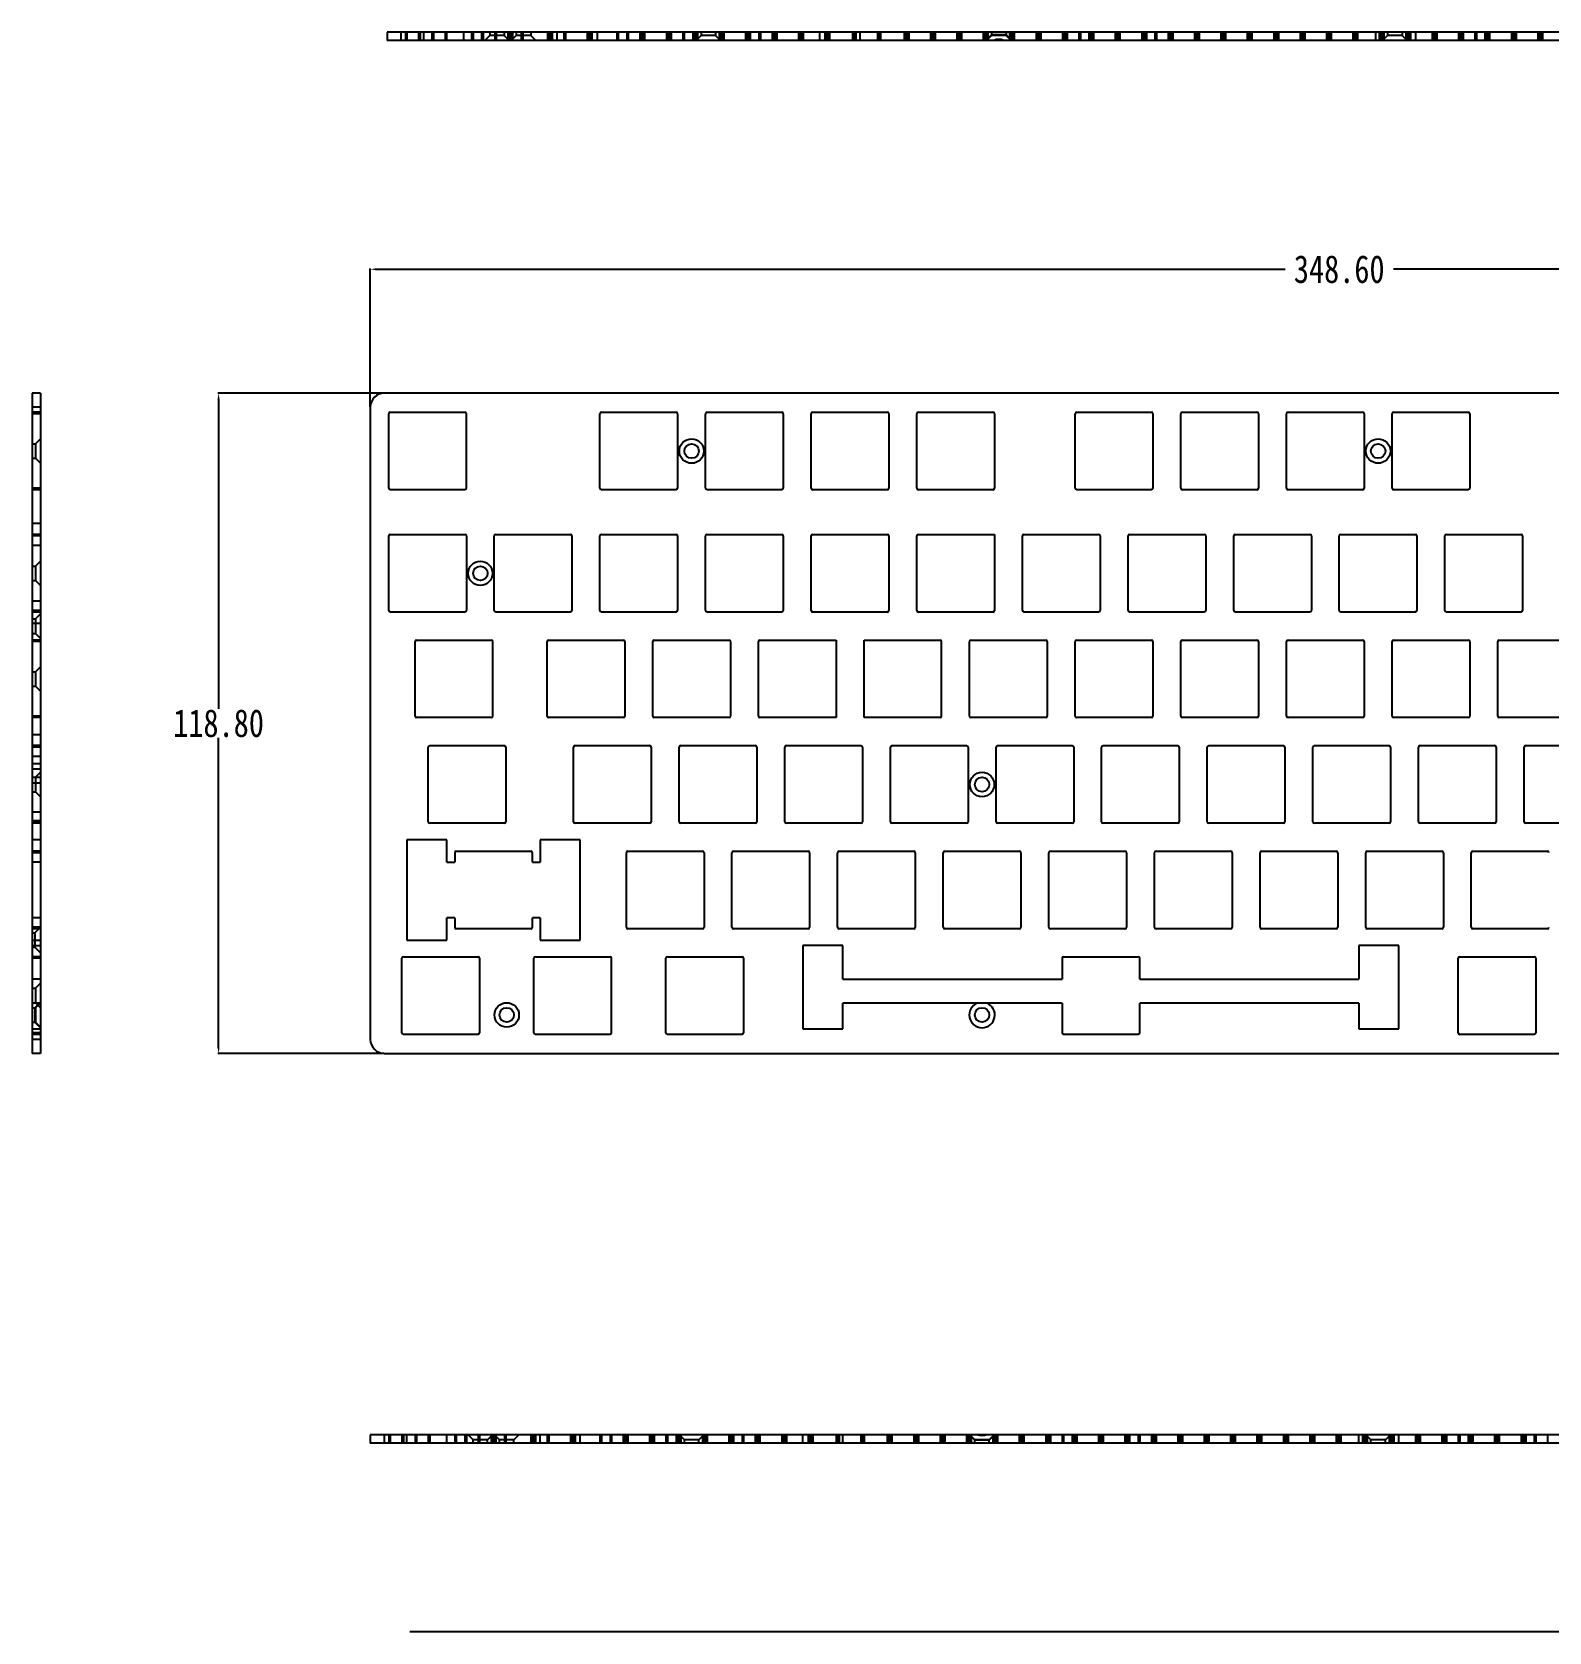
# Model space of a CAD drawing. Header units: inches. Extents: x -431 to 69, y 16 to 674.
# Drawn here: x -430.7 to -157.8, y 386.5 to 674.4 of the extents above; entities that cross this region are included whole.
import ezdxf

# ---------------------------------------------------------------- set-up
doc = ezdxf.new("R2010")
doc.units = ezdxf.units.IN
doc.header["$LTSCALE"] = 2.568399
doc.header["$MEASUREMENT"] = 0
doc.header["$PDMODE"] = 3
doc.header["$PDSIZE"] = 0.3125
doc.layers.get('0').update_dxf_attribs({"linetype": 'CONTINUOUS'})
doc.layers.get('Defpoints').update_dxf_attribs({"linetype": 'CONTINUOUS'})
doc.styles.get("Standard").update_dxf_attribs({"font": 'txt', "width": 0.8})
doc.dimstyles.get("Standard").update_dxf_attribs({"dimtxt": 5, "dimasz": 1, "dimexe": 0.125, "dimexo": 0.0625, "dimgap": 0.09, "dimtad": 0, "dimtih": 1, "dimtoh": 1, "dimzin": 4, "dimdsep": 46, "dimtxsty": 'Standard', "dimblk": '_FILLED', "dimcen": 0.09, "dimazin": 1, "dimtp": 0.01, "dimtm": 0.01, "dimtfac": 1, "dimtofl": 0, "dimtmove": 0, "dimatfit": 3, "dimldrblk": '_FILLED', "dimfxl": 1, "dimtolj": 1, "dimtzin": 4, "dimarcsym": 0})

# ---------------------------------------------------------------- blocks, each defined once
blk = doc.blocks.new('_FILLED')
at = {"color": 0, "linetype": 'ByBlock'}
blk.add_solid([(0, 0), (-1, 0.17), (-1, -0.17)], dxfattribs=at)
blk = doc.blocks.new('*D2')
at = {"color": 0, "lineweight": -2, "transparency": 16777216}
for p, q in [((-369.81, 606.94), (-369.81, 631.8)), ((-368.81, 631.68), (-205.26, 631.68)), ((-22.21, 631.68), (-185.75, 631.68)), ((-21.21, 606.94), (-21.21, 631.8))]:
    blk.add_line(p, q, dxfattribs=at)
at = {"layer": 'Defpoints', "color": 0, "transparency": 16777216}
for p in [(-21.21, 631.68), (-369.81, 606.88), (-21.21, 606.88)]:
    blk.add_point(p, dxfattribs=at)
at = {"color": 0, "lineweight": -2, "transparency": 16777216, "rotation": 180}
blk.add_blockref('_FILLED', (-369.81, 631.68), dxfattribs=at)
at = {"color": 0, "lineweight": -2, "transparency": 16777216}
blk.add_blockref('_FILLED', (-21.21, 631.68), dxfattribs=at)
at = {"color": 0, "transparency": 16777216, "insert": (-195.51, 631.68), "char_height": 5, "attachment_point": 5}
blk.add_mtext('\\A1;348.60', dxfattribs=at)
blk = doc.blocks.new('*D3')
at = {"color": 0, "lineweight": -2, "transparency": 16777216}
for p, q in [((-367.37, 609.38), (-397.23, 609.38)), ((-397.1, 608.38), (-397.1, 552.57)), ((-397.1, 491.58), (-397.1, 547.39)), ((-367.37, 490.58), (-397.23, 490.58))]:
    blk.add_line(p, q, dxfattribs=at)
at = {"layer": 'Defpoints', "color": 0, "transparency": 16777216}
for p in [(-367.31, 609.38), (-397.1, 490.58), (-367.31, 490.58)]:
    blk.add_point(p, dxfattribs=at)
at = {"color": 0, "lineweight": -2, "transparency": 16777216}
for p, rotation in [((-397.1, 609.38), 90), ((-397.1, 490.58), 270)]:
    blk.add_blockref('_FILLED', p, dxfattribs=dict(at, rotation=rotation))
at = {"color": 0, "transparency": 16777216, "insert": (-397.1, 549.98), "char_height": 5, "attachment_point": 5}
blk.add_mtext('\\A1;118.80', dxfattribs=at)

msp = doc.modelspace()

# ---------------------------------------------------------------- linework, layer by layer
at = {"color": 7, "linetype": 'Continuous'}
for p, q in [((-366.797, 674.378), (-366.797, 672.878)), ((-18.196, 674.378), (-366.797, 674.378)), ((-364.297, 674.378), (-364.297, 672.878)), ((-363.486, 674.378), (-363.486, 672.878)), ((-363.206, 674.378), (-363.206, 672.878)), ((-361.111, 674.378), (-361.111, 672.878)), ((-360.831, 674.378), (-360.831, 672.878)), ((-360.226, 674.378), (-360.226, 672.878)), ((-358.736, 674.378), (-358.736, 672.878)), ((-358.456, 674.378), (-358.456, 672.878)), ((-356.361, 674.378), (-356.361, 672.878)), ((-356.081, 674.378), (-356.081, 672.878)), ((-353.026, 674.378), (-353.026, 672.878)), ((-351.611, 674.378), (-351.611, 672.878)), ((-351.331, 674.378), (-351.331, 672.878)), ((-349.796, 674.378), (-349.796, 672.878)), ((-349.516, 674.378), (-349.516, 672.878)), ((-348.301, 673.778), (-349.201, 672.878)), ((-348.301, 674.378), (-348.301, 673.778)), ((-345.701, 673.778), (-348.301, 673.778)), ((-347.421, 674.378), (-347.421, 672.878)), ((-347.141, 674.378), (-347.141, 672.878)), ((-345.701, 674.378), (-345.701, 673.778)), ((-345.701, 673.778), (-344.801, 672.878)), ((-345.046, 674.378), (-345.046, 672.878)), ((-344.766, 674.378), (-344.766, 672.878)), ((-344.486, 674.378), (-344.486, 672.878)), ((-343.551, 673.778), (-344.451, 672.878)), ((-344.206, 674.378), (-344.206, 672.878)), ((-343.551, 674.378), (-343.551, 673.778)), ((-340.951, 673.778), (-343.551, 673.778)), ((-342.671, 674.378), (-342.671, 672.878)), ((-342.391, 674.378), (-342.391, 672.878)), ((-340.951, 674.378), (-340.951, 673.778)), ((-340.951, 673.778), (-340.051, 672.878)), ((-337.921, 674.378), (-337.921, 672.878)), ((-337.641, 674.378), (-337.641, 672.878)), ((-337.361, 674.378), (-337.361, 672.878)), ((-337.081, 674.378), (-337.081, 672.878)), ((-336.226, 674.378), (-336.226, 672.878)), ((-334.986, 674.378), (-334.986, 672.878)), ((-334.706, 674.378), (-334.706, 672.878)), ((-330.796, 674.378), (-330.796, 672.878)), ((-330.516, 674.378), (-330.516, 672.878)), ((-330.236, 674.378), (-330.236, 672.878)), ((-329.956, 674.378), (-329.956, 672.878)), ((-329.026, 674.378), (-329.026, 672.878)), ((-325.486, 674.378), (-325.486, 672.878)), ((-325.206, 674.378), (-325.206, 672.878)), ((-323.671, 674.378), (-323.671, 672.878)), ((-323.391, 674.378), (-323.391, 672.878)), ((-321.296, 674.378), (-321.296, 672.878)), ((-321.016, 674.378), (-321.016, 672.878)), ((-320.736, 674.378), (-320.736, 672.878)), ((-320.456, 674.378), (-320.456, 672.878)), ((-316.546, 674.378), (-316.546, 672.878)), ((-316.266, 674.378), (-316.266, 672.878)), ((-315.986, 674.378), (-315.986, 672.878)), ((-315.706, 674.378), (-315.706, 672.878)), ((-313.611, 674.378), (-313.611, 672.878)), ((-313.331, 674.378), (-313.331, 672.878)), ((-311.796, 674.378), (-311.796, 672.878)), ((-311.516, 674.378), (-311.516, 672.878)), ((-311.236, 674.378), (-311.236, 672.878)), ((-310.301, 673.778), (-311.201, 672.878)), ((-310.956, 674.378), (-310.956, 672.878)), ((-310.301, 674.378), (-310.301, 673.778)), ((-307.701, 673.778), (-310.301, 673.778)), ((-307.701, 674.378), (-307.701, 673.778)), ((-307.701, 673.778), (-306.801, 672.878)), ((-307.046, 674.378), (-307.046, 672.878)), ((-306.766, 674.378), (-306.766, 672.878)), ((-306.486, 674.378), (-306.486, 672.878)), ((-306.206, 674.378), (-306.206, 672.878)), ((-302.296, 674.378), (-302.296, 672.878)), ((-302.016, 674.378), (-302.016, 672.878)), ((-301.736, 674.378), (-301.736, 672.878)), ((-301.456, 674.378), (-301.456, 672.878)), ((-299.921, 674.378), (-299.921, 672.878)), ((-299.641, 674.378), (-299.641, 672.878)), ((-297.546, 674.378), (-297.546, 672.878)), ((-297.266, 674.378), (-297.266, 672.878)), ((-296.986, 674.378), (-296.986, 672.878)), ((-296.706, 674.378), (-296.706, 672.878)), ((-292.796, 674.378), (-292.796, 672.878)), ((-292.516, 674.378), (-292.516, 672.878)), ((-292.236, 674.378), (-292.236, 672.878)), ((-291.956, 674.378), (-291.956, 672.878)), ((-288.976, 674.378), (-288.976, 672.878)), ((-288.046, 674.378), (-288.046, 672.878)), ((-287.766, 674.378), (-287.766, 672.878)), ((-287.486, 674.378), (-287.486, 672.878)), ((-287.206, 674.378), (-287.206, 672.878)), ((-283.016, 672.878), (-283.016, 674.378)), ((-282.736, 674.378), (-282.736, 672.878)), ((-282.456, 674.378), (-282.456, 672.878)), ((-281.776, 674.378), (-281.776, 672.878)), ((-278.546, 674.378), (-278.546, 672.878)), ((-278.266, 674.378), (-278.266, 672.878)), ((-277.986, 672.878), (-277.986, 674.378)), ((-273.796, 674.378), (-273.796, 672.878)), ((-273.516, 674.378), (-273.516, 672.878)), ((-273.236, 674.378), (-273.236, 672.878)), ((-272.956, 674.378), (-272.956, 672.878)), ((-269.046, 674.378), (-269.046, 672.878)), ((-268.766, 674.378), (-268.766, 672.878)), ((-268.486, 674.378), (-268.486, 672.878)), ((-268.206, 674.378), (-268.206, 672.878)), ((-264.296, 674.378), (-264.296, 672.878)), ((-264.016, 674.378), (-264.016, 672.878)), ((-263.736, 674.378), (-263.736, 672.878)), ((-263.456, 674.378), (-263.456, 672.878)), ((-259.546, 674.378), (-259.546, 672.878)), ((-259.266, 674.378), (-259.266, 672.878)), ((-258.051, 673.878), (-259.051, 672.878)), ((-258.986, 674.378), (-258.986, 672.878)), ((-258.051, 673.778), (-258.951, 672.878)), ((-258.706, 674.378), (-258.706, 672.878)), ((-258.051, 674.378), (-258.051, 673.778)), ((-255.451, 673.878), (-258.051, 673.878)), ((-255.451, 673.778), (-258.051, 673.778)), ((-255.451, 674.378), (-255.451, 673.778)), ((-255.451, 673.878), (-254.451, 672.878)), ((-255.451, 673.778), (-254.551, 672.878)), ((-254.796, 674.378), (-254.796, 672.878)), ((-254.516, 674.378), (-254.516, 672.878)), ((-254.236, 674.378), (-254.236, 672.878)), ((-253.956, 674.378), (-253.956, 672.878)), ((-250.046, 674.378), (-250.046, 672.878)), ((-249.766, 674.378), (-249.766, 672.878)), ((-249.486, 674.378), (-249.486, 672.878)), ((-249.206, 674.378), (-249.206, 672.878)), ((-245.296, 674.378), (-245.296, 672.878)), ((-245.016, 674.378), (-245.016, 672.878)), ((-244.736, 674.378), (-244.736, 672.878)), ((-244.456, 674.378), (-244.456, 672.878)), ((-242.361, 674.378), (-242.361, 672.878)), ((-242.081, 674.378), (-242.081, 672.878)), ((-240.546, 674.378), (-240.546, 672.878)), ((-240.266, 674.378), (-240.266, 672.878)), ((-239.986, 674.378), (-239.986, 672.878)), ((-239.706, 674.378), (-239.706, 672.878)), ((-235.796, 674.378), (-235.796, 672.878)), ((-235.516, 674.378), (-235.516, 672.878)), ((-235.236, 674.378), (-235.236, 672.878)), ((-234.956, 674.378), (-234.956, 672.878)), ((-231.046, 674.378), (-231.046, 672.878)), ((-230.766, 674.378), (-230.766, 672.878)), ((-230.486, 674.378), (-230.486, 672.878)), ((-230.206, 674.378), (-230.206, 672.878)), ((-228.671, 674.378), (-228.671, 672.878)), ((-228.391, 674.378), (-228.391, 672.878)), ((-226.296, 674.378), (-226.296, 672.878)), ((-226.016, 674.378), (-226.016, 672.878)), ((-225.736, 674.378), (-225.736, 672.878)), ((-225.456, 674.378), (-225.456, 672.878)), ((-221.546, 674.378), (-221.546, 672.878)), ((-221.266, 674.378), (-221.266, 672.878)), ((-220.986, 674.378), (-220.986, 672.878)), ((-220.706, 674.378), (-220.706, 672.878)), ((-216.796, 674.378), (-216.796, 672.878)), ((-216.516, 674.378), (-216.516, 672.878)), ((-216.236, 674.378), (-216.236, 672.878)), ((-215.956, 674.378), (-215.956, 672.878)), ((-212.046, 674.378), (-212.046, 672.878)), ((-211.766, 674.378), (-211.766, 672.878)), ((-211.486, 674.378), (-211.486, 672.878)), ((-211.206, 674.378), (-211.206, 672.878)), ((-207.296, 674.378), (-207.296, 672.878)), ((-207.016, 674.378), (-207.016, 672.878)), ((-206.736, 674.378), (-206.736, 672.878)), ((-206.456, 674.378), (-206.456, 672.878)), ((-202.546, 674.378), (-202.546, 672.878)), ((-202.266, 674.378), (-202.266, 672.878)), ((-201.986, 674.378), (-201.986, 672.878)), ((-201.706, 674.378), (-201.706, 672.878)), ((-197.796, 674.378), (-197.796, 672.878)), ((-197.516, 674.378), (-197.516, 672.878)), ((-197.236, 674.378), (-197.236, 672.878)), ((-196.956, 674.378), (-196.956, 672.878)), ((-193.046, 674.378), (-193.046, 672.878)), ((-192.766, 674.378), (-192.766, 672.878)), ((-192.486, 674.378), (-192.486, 672.878)), ((-192.206, 674.378), (-192.206, 672.878)), ((-188.976, 674.378), (-188.976, 672.878)), ((-188.296, 674.378), (-188.296, 672.878)), ((-188.016, 674.378), (-188.016, 672.878)), ((-187.736, 674.378), (-187.736, 672.878)), ((-186.801, 673.778), (-187.701, 672.878)), ((-187.456, 674.378), (-187.456, 672.878)), ((-186.801, 674.378), (-186.801, 673.778)), ((-184.201, 673.778), (-186.801, 673.778)), ((-184.201, 674.378), (-184.201, 673.778)), ((-184.201, 673.778), (-183.301, 672.878)), ((-183.546, 674.378), (-183.546, 672.878)), ((-183.266, 674.378), (-183.266, 672.878)), ((-182.986, 674.378), (-182.986, 672.878)), ((-182.706, 674.378), (-182.706, 672.878)), ((-181.776, 674.378), (-181.776, 672.878)), ((-178.796, 674.378), (-178.796, 672.878)), ((-178.516, 674.378), (-178.516, 672.878)), ((-178.236, 674.378), (-178.236, 672.878)), ((-177.956, 674.378), (-177.956, 672.878)), ((-174.046, 674.378), (-174.046, 672.878)), ((-173.766, 674.378), (-173.766, 672.878)), ((-173.486, 674.378), (-173.486, 672.878)), ((-173.206, 674.378), (-173.206, 672.878)), ((-171.111, 674.378), (-171.111, 672.878)), ((-170.831, 674.378), (-170.831, 672.878)), ((-169.296, 674.378), (-169.296, 672.878)), ((-169.016, 674.378), (-169.016, 672.878)), ((-168.736, 674.378), (-168.736, 672.878)), ((-168.456, 674.378), (-168.456, 672.878)), ((-164.546, 674.378), (-164.546, 672.878)), ((-164.266, 674.378), (-164.266, 672.878)), ((-163.986, 674.378), (-163.986, 672.878)), ((-163.706, 674.378), (-163.706, 672.878)), ((-159.796, 674.378), (-159.796, 672.878)), ((-159.516, 674.378), (-159.516, 672.878)), ((-159.236, 674.378), (-159.236, 672.878)), ((-158.956, 674.378), (-158.956, 672.878)), ((-18.196, 672.878), (-366.797, 672.878)), ((-430.66, 609.382), (-430.66, 490.582)), ((-429.16, 609.382), (-430.66, 609.382)), ((-429.16, 609.382), (-429.16, 490.582)), ((-23.706, 609.382), (-367.307, 609.382)), ((-429.16, 606.882), (-430.66, 606.882)), ((-429.16, 605.972), (-430.66, 605.972)), ((-429.16, 605.692), (-430.66, 605.692)), ((-369.807, 606.882), (-369.807, 493.082)), ((-366.496, 592.282), (-366.496, 605.692)), ((-366.216, 605.972), (-352.806, 605.972)), ((-352.526, 592.282), (-352.526, 605.692)), ((-328.496, 592.282), (-328.496, 605.692)), ((-328.216, 605.972), (-314.806, 605.972)), ((-314.526, 605.692), (-314.526, 592.282)), ((-309.496, 592.282), (-309.496, 605.692)), ((-309.216, 605.972), (-295.806, 605.972)), ((-295.526, 605.692), (-295.526, 592.282)), ((-290.496, 592.282), (-290.496, 605.692)), ((-290.216, 605.972), (-276.806, 605.972)), ((-276.526, 605.692), (-276.526, 592.282)), ((-271.496, 592.282), (-271.496, 605.692)), ((-271.216, 605.972), (-257.806, 605.972)), ((-257.526, 605.692), (-257.526, 592.282)), ((-242.996, 592.282), (-242.996, 605.692)), ((-242.716, 605.972), (-229.306, 605.972)), ((-229.026, 605.692), (-229.026, 592.282)), ((-223.996, 592.282), (-223.996, 605.692)), ((-223.716, 605.972), (-210.306, 605.972)), ((-210.026, 605.692), (-210.026, 592.282)), ((-204.996, 592.282), (-204.996, 605.692)), ((-204.716, 605.972), (-191.306, 605.972)), ((-191.026, 605.692), (-191.026, 592.282)), ((-185.996, 592.282), (-185.996, 605.692)), ((-185.716, 605.972), (-172.306, 605.972)), ((-172.026, 605.692), (-172.026, 592.282)), ((-430.66, 600.272), (-430.06, 600.272)), ((-430.06, 600.272), (-429.16, 601.172)), ((-430.06, 600.272), (-430.06, 597.672)), ((-430.66, 597.672), (-430.06, 597.672)), ((-430.06, 597.672), (-429.16, 596.772)), ((-429.16, 592.282), (-430.66, 592.282)), ((-429.16, 592.002), (-430.66, 592.002)), ((-352.806, 592.002), (-366.216, 592.002)), ((-314.806, 592.002), (-328.216, 592.002)), ((-295.806, 592.002), (-309.216, 592.002)), ((-276.806, 592.002), (-290.216, 592.002)), ((-257.806, 592.002), (-271.216, 592.002)), ((-229.306, 592.002), (-242.716, 592.002)), ((-210.306, 592.002), (-223.716, 592.002)), ((-191.306, 592.002), (-204.716, 592.002)), ((-172.306, 592.002), (-185.716, 592.002)), ((-430.66, 585.984), (-429.16, 585.984)), ((-429.16, 583.969), (-430.66, 583.969)), ((-429.16, 583.689), (-430.66, 583.689)), ((-429.16, 581.984), (-430.66, 581.984)), ((-366.496, 570.279), (-366.496, 583.689)), ((-366.216, 583.969), (-352.806, 583.969)), ((-352.526, 583.689), (-352.526, 570.279)), ((-347.496, 570.279), (-347.496, 583.689)), ((-347.216, 583.969), (-333.806, 583.969)), ((-333.526, 583.689), (-333.526, 570.279)), ((-328.496, 570.279), (-328.496, 583.689)), ((-328.216, 583.969), (-314.806, 583.969)), ((-314.526, 583.689), (-314.526, 570.279)), ((-309.496, 570.279), (-309.496, 583.689)), ((-309.216, 583.969), (-295.806, 583.969)), ((-295.526, 583.689), (-295.526, 570.279)), ((-290.496, 570.279), (-290.496, 583.689)), ((-290.216, 583.969), (-276.806, 583.969)), ((-276.526, 583.689), (-276.526, 570.279)), ((-271.496, 570.279), (-271.496, 583.689)), ((-271.216, 583.969), (-257.526, 583.969)), ((-257.526, 583.969), (-257.526, 570.279)), ((-252.496, 570.279), (-252.496, 583.689)), ((-252.216, 583.969), (-238.806, 583.969)), ((-238.526, 583.689), (-238.526, 570.279)), ((-233.496, 570.279), (-233.496, 583.689)), ((-233.216, 583.969), (-219.806, 583.969)), ((-219.526, 583.689), (-219.526, 570.279)), ((-214.496, 570.279), (-214.496, 583.689)), ((-214.216, 583.969), (-200.806, 583.969)), ((-200.526, 583.689), (-200.526, 570.279)), ((-195.496, 570.279), (-195.496, 583.689)), ((-195.216, 583.969), (-181.806, 583.969)), ((-181.526, 583.689), (-181.526, 570.279)), ((-176.496, 570.279), (-176.496, 583.689)), ((-176.216, 583.969), (-162.806, 583.969)), ((-162.526, 583.689), (-162.526, 570.279)), ((-430.06, 578.269), (-429.16, 579.169)), ((-430.66, 578.269), (-430.06, 578.269)), ((-430.06, 578.269), (-430.06, 575.669)), ((-430.66, 575.669), (-430.06, 575.669)), ((-430.06, 575.669), (-429.16, 574.769)), ((-429.16, 571.984), (-430.66, 571.984)), ((-429.16, 570.279), (-430.66, 570.279)), ((-429.16, 569.999), (-430.66, 569.999)), ((-430.66, 568.769), (-430.06, 568.769)), ((-430.66, 567.984), (-429.16, 567.984)), ((-430.06, 568.769), (-429.16, 569.669)), ((-430.06, 568.769), (-430.06, 566.169)), ((-352.806, 569.999), (-366.216, 569.999)), ((-333.806, 569.999), (-347.216, 569.999)), ((-314.806, 569.999), (-328.216, 569.999)), ((-295.806, 569.999), (-309.216, 569.999)), ((-276.806, 569.999), (-290.216, 569.999)), ((-257.806, 569.999), (-271.216, 569.999)), ((-238.806, 569.999), (-252.216, 569.999)), ((-219.806, 569.999), (-233.216, 569.999)), ((-200.806, 569.999), (-214.216, 569.999)), ((-181.806, 569.999), (-195.216, 569.999)), ((-162.806, 569.999), (-176.216, 569.999)), ((-430.66, 566.169), (-430.06, 566.169)), ((-429.16, 564.969), (-430.66, 564.969)), ((-429.16, 564.689), (-430.66, 564.689)), ((-430.06, 566.169), (-429.16, 565.269)), ((-361.746, 551.279), (-361.746, 564.689)), ((-361.466, 564.969), (-348.056, 564.969)), ((-347.776, 551.279), (-347.776, 564.689)), ((-337.996, 551.279), (-337.996, 564.689)), ((-337.716, 564.969), (-324.306, 564.969)), ((-324.026, 564.689), (-324.026, 551.279)), ((-318.996, 551.279), (-318.996, 564.689)), ((-318.716, 564.969), (-305.306, 564.969)), ((-305.026, 564.689), (-305.026, 551.279)), ((-299.996, 551.279), (-299.996, 564.689)), ((-299.716, 564.969), (-286.026, 564.969)), ((-286.026, 564.969), (-286.026, 550.999)), ((-280.996, 550.999), (-280.996, 564.969)), ((-280.996, 564.969), (-267.306, 564.969)), ((-267.026, 551.279), (-267.026, 564.689)), ((-261.996, 551.279), (-261.996, 564.689)), ((-261.716, 564.969), (-248.306, 564.969)), ((-248.026, 564.689), (-248.026, 551.279)), ((-242.996, 551.279), (-242.996, 564.689)), ((-242.716, 564.969), (-229.306, 564.969)), ((-229.026, 564.689), (-229.026, 551.279)), ((-223.996, 551.279), (-223.996, 564.689)), ((-223.716, 564.969), (-210.306, 564.969)), ((-210.026, 564.689), (-210.026, 551.279)), ((-204.996, 551.279), (-204.996, 564.689)), ((-204.716, 564.969), (-191.306, 564.969)), ((-191.026, 564.689), (-191.026, 551.279)), ((-185.996, 551.279), (-185.996, 564.689)), ((-185.716, 564.969), (-172.306, 564.969)), ((-172.026, 564.689), (-172.026, 551.279)), ((-166.996, 551.279), (-166.996, 564.689)), ((-166.716, 564.969), (-153.306, 564.969)), ((-430.66, 559.269), (-430.06, 559.269)), ((-430.06, 559.269), (-429.16, 560.169)), ((-430.06, 559.269), (-430.06, 556.669)), ((-430.66, 556.669), (-430.06, 556.669)), ((-430.06, 556.669), (-429.16, 555.769)), ((-429.16, 551.279), (-430.66, 551.279)), ((-429.16, 550.999), (-430.66, 550.999)), ((-348.056, 550.999), (-361.466, 550.999)), ((-324.306, 550.999), (-337.716, 550.999)), ((-305.306, 550.999), (-318.716, 550.999)), ((-286.026, 550.999), (-299.716, 550.999)), ((-267.306, 550.999), (-280.996, 550.999)), ((-248.306, 550.999), (-261.716, 550.999)), ((-229.306, 550.999), (-242.716, 550.999)), ((-210.306, 550.999), (-223.716, 550.999)), ((-191.306, 550.999), (-204.716, 550.999)), ((-172.306, 550.999), (-185.716, 550.999)), ((-153.306, 550.999), (-166.716, 550.999)), ((-430.66, 547.984), (-429.16, 547.984)), ((-429.16, 545.969), (-430.66, 545.969)), ((-429.16, 545.689), (-430.66, 545.689)), ((-359.371, 532.279), (-359.371, 545.689)), ((-359.091, 545.969), (-345.681, 545.969)), ((-345.401, 545.689), (-345.401, 532.279)), ((-333.246, 532.279), (-333.246, 545.689)), ((-332.966, 545.969), (-319.556, 545.969)), ((-319.276, 545.689), (-319.276, 532.279)), ((-314.246, 532.279), (-314.246, 545.689)), ((-313.966, 545.969), (-300.556, 545.969)), ((-300.276, 545.689), (-300.276, 532.279)), ((-295.246, 532.279), (-295.246, 545.689)), ((-294.966, 545.969), (-281.556, 545.969)), ((-281.276, 545.689), (-281.276, 532.279)), ((-276.246, 532.279), (-276.246, 545.689)), ((-275.966, 545.969), (-262.556, 545.969)), ((-262.276, 545.689), (-262.276, 532.279)), ((-257.246, 532.279), (-257.246, 545.689)), ((-256.966, 545.969), (-243.556, 545.969)), ((-243.276, 545.689), (-243.276, 532.279)), ((-238.246, 532.279), (-238.246, 545.689)), ((-237.966, 545.969), (-224.556, 545.969)), ((-224.276, 545.689), (-224.276, 532.279)), ((-219.246, 532.279), (-219.246, 545.689)), ((-218.966, 545.969), (-205.556, 545.969)), ((-205.276, 545.689), (-205.276, 532.279)), ((-200.246, 532.279), (-200.246, 545.689)), ((-199.966, 545.969), (-186.556, 545.969)), ((-186.276, 545.689), (-186.276, 532.279)), ((-181.246, 532.279), (-181.246, 545.689)), ((-180.966, 545.969), (-167.556, 545.969)), ((-167.276, 545.689), (-167.276, 532.279)), ((-162.246, 532.279), (-162.246, 545.689)), ((-161.966, 545.969), (-148.556, 545.969)), ((-429.16, 543.984), (-430.66, 543.984)), ((-430.66, 542.749), (-429.16, 542.749)), ((-429.16, 541.749), (-430.66, 541.749)), ((-430.66, 540.269), (-430.06, 540.269)), ((-429.16, 540.249), (-430.66, 540.249)), ((-430.66, 539.249), (-429.16, 539.249)), ((-430.06, 540.269), (-429.16, 541.169)), ((-430.06, 540.269), (-430.06, 537.669)), ((-430.66, 537.669), (-430.06, 537.669)), ((-430.06, 537.669), (-429.16, 536.769)), ((-429.16, 533.984), (-430.66, 533.984)), ((-430.66, 532.484), (-429.16, 532.484)), ((-429.16, 532.279), (-430.66, 532.279)), ((-429.16, 531.999), (-430.66, 531.999)), ((-345.681, 531.999), (-359.091, 531.999)), ((-319.556, 531.999), (-332.966, 531.999)), ((-300.556, 531.999), (-313.966, 531.999)), ((-281.556, 531.999), (-294.966, 531.999)), ((-262.556, 531.999), (-275.966, 531.999)), ((-243.556, 531.999), (-256.966, 531.999)), ((-224.556, 531.999), (-237.966, 531.999)), ((-205.556, 531.999), (-218.966, 531.999)), ((-186.556, 531.999), (-199.966, 531.999)), ((-167.556, 531.999), (-180.966, 531.999)), ((-148.556, 531.999), (-161.966, 531.999)), ((-429.16, 528.984), (-430.66, 528.984)), ((-429.16, 526.969), (-430.66, 526.969)), ((-363.236, 528.984), (-363.236, 510.984)), ((-356.036, 528.984), (-363.236, 528.984)), ((-356.036, 524.984), (-356.036, 528.984)), ((-354.341, 526.969), (-340.931, 526.969)), ((-339.236, 528.984), (-339.236, 524.984)), ((-332.036, 528.984), (-339.236, 528.984)), ((-332.036, 510.984), (-332.036, 528.984)), ((-323.466, 526.969), (-310.056, 526.969)), ((-304.466, 526.969), (-291.056, 526.969)), ((-285.466, 526.969), (-272.056, 526.969)), ((-266.466, 526.969), (-253.056, 526.969)), ((-247.466, 526.969), (-234.056, 526.969)), ((-228.466, 526.969), (-215.056, 526.969)), ((-209.466, 526.969), (-196.056, 526.969)), ((-190.466, 526.969), (-177.056, 526.969)), ((-171.466, 526.969), (-158.056, 526.969)), ((-429.16, 526.689), (-430.66, 526.689)), ((-429.16, 524.984), (-430.66, 524.984)), ((-356.036, 524.984), (-354.621, 524.984)), ((-354.621, 526.689), (-354.621, 524.984)), ((-340.651, 524.984), (-340.651, 526.689)), ((-340.651, 524.984), (-339.236, 524.984)), ((-323.746, 513.279), (-323.746, 526.689)), ((-309.776, 526.689), (-309.776, 513.279)), ((-304.746, 513.279), (-304.746, 526.689)), ((-290.776, 526.689), (-290.776, 513.279)), ((-285.746, 513.279), (-285.746, 526.689)), ((-271.776, 526.689), (-271.776, 513.279)), ((-266.746, 513.279), (-266.746, 526.689)), ((-252.776, 526.689), (-252.776, 513.279)), ((-247.746, 513.279), (-247.746, 526.689)), ((-233.776, 526.689), (-233.776, 513.279)), ((-228.746, 513.279), (-228.746, 526.689)), ((-214.776, 526.689), (-214.776, 513.279)), ((-209.746, 513.279), (-209.746, 526.689)), ((-195.776, 526.689), (-195.776, 513.279)), ((-190.746, 513.279), (-190.746, 526.689)), ((-176.776, 526.689), (-176.776, 513.279)), ((-171.746, 513.279), (-171.746, 526.689)), ((-429.16, 514.984), (-430.66, 514.984)), ((-429.16, 513.279), (-430.66, 513.279)), ((-429.16, 512.999), (-430.66, 512.999)), ((-430.16, 512.284), (-429.16, 513.284)), ((-356.036, 510.984), (-356.036, 514.984)), ((-354.621, 514.984), (-356.036, 514.984)), ((-354.621, 514.984), (-354.621, 513.279)), ((-340.931, 512.999), (-354.341, 512.999)), ((-340.651, 513.279), (-340.651, 514.984)), ((-339.236, 514.984), (-340.651, 514.984)), ((-339.236, 514.984), (-339.236, 510.984)), ((-310.056, 512.999), (-323.466, 512.999)), ((-291.056, 512.999), (-304.466, 512.999)), ((-272.056, 512.999), (-285.466, 512.999)), ((-253.056, 512.999), (-266.466, 512.999)), ((-234.056, 512.999), (-247.466, 512.999)), ((-215.056, 512.999), (-228.466, 512.999)), ((-196.056, 512.999), (-209.466, 512.999)), ((-177.056, 512.999), (-190.466, 512.999)), ((-158.056, 512.999), (-171.466, 512.999)), ((-430.66, 512.284), (-430.16, 512.284)), ((-430.66, 510.984), (-429.16, 510.984)), ((-430.66, 509.984), (-429.16, 509.984)), ((-430.66, 509.684), (-430.16, 509.684)), ((-430.16, 512.284), (-430.16, 509.684)), ((-430.16, 509.684), (-429.16, 508.684)), ((-363.236, 510.984), (-356.036, 510.984)), ((-339.236, 510.984), (-332.036, 510.984)), ((-291.986, 509.984), (-291.986, 494.984)), ((-284.786, 509.984), (-291.986, 509.984)), ((-284.786, 503.934), (-284.786, 509.984)), ((-184.786, 509.984), (-191.986, 509.984)), ((-191.986, 509.984), (-191.986, 503.934)), ((-184.786, 494.984), (-184.786, 509.984)), ((-429.16, 507.969), (-430.66, 507.969)), ((-429.16, 507.689), (-430.66, 507.689)), ((-364.121, 494.279), (-364.121, 507.689)), ((-363.841, 507.969), (-350.431, 507.969)), ((-350.151, 507.689), (-350.151, 494.279)), ((-340.371, 494.279), (-340.371, 507.689)), ((-340.091, 507.969), (-326.681, 507.969)), ((-326.401, 494.279), (-326.401, 507.689)), ((-316.621, 494.279), (-316.621, 507.689)), ((-316.341, 507.969), (-302.931, 507.969)), ((-302.651, 507.689), (-302.651, 494.279)), ((-245.371, 507.689), (-245.371, 503.934)), ((-245.091, 507.969), (-231.681, 507.969)), ((-231.401, 503.934), (-231.401, 507.689)), ((-174.121, 494.279), (-174.121, 507.689)), ((-173.841, 507.969), (-160.431, 507.969)), ((-160.151, 507.689), (-160.151, 494.279)), ((-429.16, 503.934), (-430.66, 503.934)), ((-284.786, 503.934), (-245.371, 503.934)), ((-231.401, 503.934), (-191.986, 503.934)), ((-430.66, 502.299), (-430.06, 502.299)), ((-430.06, 502.299), (-429.16, 503.199)), ((-430.06, 502.299), (-430.06, 499.699)), ((-430.66, 499.699), (-430.06, 499.699)), ((-429.16, 499.634), (-430.66, 499.634)), ((-430.66, 498.799), (-430.06, 498.799)), ((-430.16, 498.799), (-429.325, 499.634)), ((-430.16, 498.799), (-430.16, 496.199)), ((-430.06, 499.699), (-429.16, 498.799)), ((-430.06, 498.799), (-429.16, 499.699)), ((-430.06, 498.799), (-430.06, 496.199)), ((-284.786, 494.984), (-284.786, 499.634)), ((-245.371, 499.634), (-284.786, 499.634)), ((-245.371, 499.634), (-245.371, 494.279)), ((-191.986, 499.634), (-231.401, 499.634)), ((-231.401, 494.279), (-231.401, 499.634)), ((-191.986, 499.634), (-191.986, 494.984)), ((-430.66, 496.199), (-430.06, 496.199)), ((-430.16, 496.199), (-429.16, 495.199)), ((-430.06, 496.199), (-429.16, 495.299)), ((-430.66, 494.984), (-429.16, 494.984)), ((-429.16, 494.279), (-430.66, 494.279)), ((-429.16, 493.999), (-430.66, 493.999)), ((-429.16, 493.082), (-430.66, 493.082)), ((-350.431, 493.999), (-363.841, 493.999)), ((-326.681, 493.999), (-340.091, 493.999)), ((-302.931, 493.999), (-316.341, 493.999)), ((-291.986, 494.984), (-284.786, 494.984)), ((-231.681, 493.999), (-245.091, 493.999)), ((-191.986, 494.984), (-184.786, 494.984)), ((-160.431, 493.999), (-173.841, 493.999)), ((-429.16, 490.582), (-430.66, 490.582)), ((-367.307, 490.582), (-23.706, 490.582)), ((-369.807, 421.958), (-369.807, 420.458)), ((-21.206, 421.958), (-369.807, 421.958)), ((-21.206, 420.458), (-369.807, 420.458)), ((-367.307, 421.958), (-367.307, 420.458)), ((-366.496, 421.958), (-366.496, 420.458)), ((-366.216, 421.958), (-366.216, 420.458)), ((-364.121, 421.958), (-364.121, 420.458)), ((-363.841, 421.958), (-363.841, 420.458)), ((-363.236, 420.458), (-363.236, 421.958)), ((-361.746, 421.958), (-361.746, 420.458)), ((-361.466, 421.958), (-361.466, 420.458)), ((-359.371, 421.958), (-359.371, 420.458)), ((-359.091, 421.958), (-359.091, 420.458)), ((-356.036, 420.458), (-356.036, 421.958)), ((-354.621, 421.958), (-354.621, 420.458)), ((-354.341, 421.958), (-354.341, 420.458)), ((-352.806, 421.958), (-352.806, 420.458)), ((-352.526, 421.958), (-352.526, 420.458)), ((-351.311, 421.058), (-352.211, 421.958)), ((-351.311, 420.458), (-351.311, 421.058)), ((-348.711, 421.058), (-351.311, 421.058)), ((-350.431, 421.958), (-350.431, 420.458)), ((-350.151, 421.958), (-350.151, 420.458)), ((-348.711, 421.058), (-347.811, 421.958)), ((-348.711, 420.458), (-348.711, 421.058)), ((-348.056, 421.958), (-348.056, 420.458)), ((-347.776, 421.958), (-347.776, 420.458)), ((-347.496, 421.958), (-347.496, 420.458)), ((-346.561, 421.058), (-347.461, 421.958)), ((-347.216, 421.958), (-347.216, 420.458)), ((-346.561, 420.458), (-346.561, 421.058)), ((-343.961, 421.058), (-346.561, 421.058)), ((-345.681, 421.958), (-345.681, 420.458)), ((-345.401, 421.958), (-345.401, 420.458)), ((-343.961, 421.058), (-343.061, 421.958)), ((-343.961, 420.458), (-343.961, 421.058)), ((-340.931, 421.958), (-340.931, 420.458)), ((-340.651, 421.958), (-340.651, 420.458)), ((-340.371, 421.958), (-340.371, 420.458)), ((-340.091, 421.958), (-340.091, 420.458)), ((-339.236, 420.458), (-339.236, 421.958)), ((-337.996, 421.958), (-337.996, 420.458)), ((-337.716, 421.958), (-337.716, 420.458)), ((-333.806, 421.958), (-333.806, 420.458)), ((-333.526, 421.958), (-333.526, 420.458)), ((-333.246, 421.958), (-333.246, 420.458)), ((-332.966, 421.958), (-332.966, 420.458)), ((-332.036, 420.458), (-332.036, 421.958)), ((-328.496, 421.958), (-328.496, 420.458)), ((-328.216, 421.958), (-328.216, 420.458)), ((-326.681, 421.958), (-326.681, 420.458)), ((-326.401, 421.958), (-326.401, 420.458)), ((-324.306, 421.958), (-324.306, 420.458)), ((-324.026, 421.958), (-324.026, 420.458)), ((-323.746, 421.958), (-323.746, 420.458)), ((-323.466, 421.958), (-323.466, 420.458)), ((-319.556, 421.958), (-319.556, 420.458)), ((-319.276, 421.958), (-319.276, 420.458)), ((-318.996, 421.958), (-318.996, 420.458)), ((-318.716, 421.958), (-318.716, 420.458)), ((-316.621, 421.958), (-316.621, 420.458)), ((-316.341, 421.958), (-316.341, 420.458)), ((-314.806, 421.958), (-314.806, 420.458)), ((-314.526, 421.958), (-314.526, 420.458)), ((-314.246, 421.958), (-314.246, 420.458)), ((-313.311, 421.058), (-314.211, 421.958)), ((-313.966, 421.958), (-313.966, 420.458)), ((-313.311, 420.458), (-313.311, 421.058)), ((-310.711, 421.058), (-313.311, 421.058)), ((-310.711, 421.058), (-309.811, 421.958)), ((-310.711, 420.458), (-310.711, 421.058)), ((-310.056, 421.958), (-310.056, 420.458)), ((-309.776, 421.958), (-309.776, 420.458)), ((-309.496, 421.958), (-309.496, 420.458)), ((-309.216, 421.958), (-309.216, 420.458)), ((-305.306, 421.958), (-305.306, 420.458)), ((-305.026, 421.958), (-305.026, 420.458)), ((-304.746, 421.958), (-304.746, 420.458)), ((-304.466, 421.958), (-304.466, 420.458)), ((-302.931, 421.958), (-302.931, 420.458)), ((-302.651, 421.958), (-302.651, 420.458)), ((-300.556, 421.958), (-300.556, 420.458)), ((-300.276, 421.958), (-300.276, 420.458)), ((-299.996, 421.958), (-299.996, 420.458)), ((-299.716, 421.958), (-299.716, 420.458)), ((-295.806, 421.958), (-295.806, 420.458)), ((-295.526, 421.958), (-295.526, 420.458)), ((-295.246, 421.958), (-295.246, 420.458)), ((-294.966, 421.958), (-294.966, 420.458)), ((-291.986, 420.458), (-291.986, 421.958)), ((-291.056, 421.958), (-291.056, 420.458)), ((-290.776, 421.958), (-290.776, 420.458)), ((-290.496, 421.958), (-290.496, 420.458)), ((-290.216, 421.958), (-290.216, 420.458)), ((-286.026, 421.958), (-286.026, 420.458)), ((-285.746, 421.958), (-285.746, 420.458)), ((-285.466, 421.958), (-285.466, 420.458)), ((-284.786, 420.458), (-284.786, 421.958)), ((-281.556, 421.958), (-281.556, 420.458)), ((-281.276, 421.958), (-281.276, 420.458)), ((-280.996, 421.958), (-280.996, 420.458)), ((-276.806, 421.958), (-276.806, 420.458)), ((-276.526, 421.958), (-276.526, 420.458)), ((-276.246, 421.958), (-276.246, 420.458)), ((-275.966, 421.958), (-275.966, 420.458)), ((-272.056, 421.958), (-272.056, 420.458)), ((-271.776, 421.958), (-271.776, 420.458)), ((-271.496, 421.958), (-271.496, 420.458)), ((-271.216, 421.958), (-271.216, 420.458)), ((-267.306, 421.958), (-267.306, 420.458)), ((-267.026, 421.958), (-267.026, 420.458)), ((-266.746, 421.958), (-266.746, 420.458)), ((-266.466, 421.958), (-266.466, 420.458)), ((-262.556, 421.958), (-262.556, 420.458)), ((-262.276, 421.958), (-262.276, 420.458)), ((-261.061, 420.958), (-262.061, 421.958)), ((-261.996, 421.958), (-261.996, 420.458)), ((-261.061, 421.058), (-261.961, 421.958)), ((-261.716, 421.958), (-261.716, 420.458)), ((-261.061, 420.458), (-261.061, 421.058)), ((-258.461, 421.058), (-261.061, 421.058)), ((-258.461, 420.958), (-261.061, 420.958)), ((-258.461, 421.058), (-257.561, 421.958)), ((-258.461, 420.958), (-257.461, 421.958)), ((-258.461, 420.458), (-258.461, 421.058)), ((-257.806, 421.958), (-257.806, 420.458)), ((-257.526, 421.958), (-257.526, 420.458)), ((-257.246, 421.958), (-257.246, 420.458)), ((-256.966, 421.958), (-256.966, 420.458)), ((-253.056, 421.958), (-253.056, 420.458)), ((-252.776, 421.958), (-252.776, 420.458)), ((-252.496, 421.958), (-252.496, 420.458)), ((-252.216, 421.958), (-252.216, 420.458)), ((-248.306, 421.958), (-248.306, 420.458)), ((-248.026, 421.958), (-248.026, 420.458)), ((-247.746, 421.958), (-247.746, 420.458)), ((-247.466, 421.958), (-247.466, 420.458)), ((-245.371, 421.958), (-245.371, 420.458)), ((-245.091, 421.958), (-245.091, 420.458)), ((-243.556, 421.958), (-243.556, 420.458)), ((-243.276, 421.958), (-243.276, 420.458)), ((-242.996, 421.958), (-242.996, 420.458)), ((-242.716, 421.958), (-242.716, 420.458)), ((-238.806, 421.958), (-238.806, 420.458)), ((-238.526, 421.958), (-238.526, 420.458)), ((-238.246, 421.958), (-238.246, 420.458)), ((-237.966, 421.958), (-237.966, 420.458)), ((-234.056, 421.958), (-234.056, 420.458)), ((-233.776, 421.958), (-233.776, 420.458)), ((-233.496, 421.958), (-233.496, 420.458)), ((-233.216, 421.958), (-233.216, 420.458)), ((-231.681, 421.958), (-231.681, 420.458)), ((-231.401, 421.958), (-231.401, 420.458)), ((-229.306, 421.958), (-229.306, 420.458)), ((-229.026, 421.958), (-229.026, 420.458)), ((-228.746, 421.958), (-228.746, 420.458)), ((-228.466, 421.958), (-228.466, 420.458)), ((-224.556, 421.958), (-224.556, 420.458)), ((-224.276, 421.958), (-224.276, 420.458)), ((-223.996, 421.958), (-223.996, 420.458)), ((-223.716, 421.958), (-223.716, 420.458)), ((-219.806, 421.958), (-219.806, 420.458)), ((-219.526, 421.958), (-219.526, 420.458)), ((-219.246, 421.958), (-219.246, 420.458)), ((-218.966, 421.958), (-218.966, 420.458)), ((-215.056, 421.958), (-215.056, 420.458)), ((-214.776, 421.958), (-214.776, 420.458)), ((-214.496, 421.958), (-214.496, 420.458)), ((-214.216, 421.958), (-214.216, 420.458)), ((-210.306, 421.958), (-210.306, 420.458)), ((-210.026, 421.958), (-210.026, 420.458)), ((-209.746, 421.958), (-209.746, 420.458)), ((-209.466, 421.958), (-209.466, 420.458)), ((-205.556, 421.958), (-205.556, 420.458)), ((-205.276, 421.958), (-205.276, 420.458)), ((-204.996, 421.958), (-204.996, 420.458)), ((-204.716, 421.958), (-204.716, 420.458)), ((-200.806, 421.958), (-200.806, 420.458)), ((-200.526, 421.958), (-200.526, 420.458)), ((-200.246, 421.958), (-200.246, 420.458)), ((-199.966, 421.958), (-199.966, 420.458)), ((-196.056, 421.958), (-196.056, 420.458)), ((-195.776, 421.958), (-195.776, 420.458)), ((-195.496, 421.958), (-195.496, 420.458)), ((-195.216, 421.958), (-195.216, 420.458)), ((-191.986, 420.458), (-191.986, 421.958)), ((-191.306, 421.958), (-191.306, 420.458)), ((-191.026, 421.958), (-191.026, 420.458)), ((-190.746, 421.958), (-190.746, 420.458)), ((-189.811, 421.058), (-190.711, 421.958)), ((-190.466, 421.958), (-190.466, 420.458)), ((-189.811, 420.458), (-189.811, 421.058)), ((-187.211, 421.058), (-189.811, 421.058)), ((-187.211, 421.058), (-186.311, 421.958)), ((-187.211, 420.458), (-187.211, 421.058)), ((-186.556, 421.958), (-186.556, 420.458)), ((-186.276, 421.958), (-186.276, 420.458)), ((-185.996, 421.958), (-185.996, 420.458)), ((-185.716, 421.958), (-185.716, 420.458)), ((-184.786, 420.458), (-184.786, 421.958)), ((-181.806, 421.958), (-181.806, 420.458)), ((-181.526, 421.958), (-181.526, 420.458)), ((-181.246, 421.958), (-181.246, 420.458)), ((-180.966, 421.958), (-180.966, 420.458)), ((-177.056, 421.958), (-177.056, 420.458)), ((-176.776, 421.958), (-176.776, 420.458)), ((-176.496, 421.958), (-176.496, 420.458)), ((-176.216, 421.958), (-176.216, 420.458)), ((-174.121, 421.958), (-174.121, 420.458)), ((-173.841, 421.958), (-173.841, 420.458)), ((-172.306, 421.958), (-172.306, 420.458)), ((-172.026, 421.958), (-172.026, 420.458)), ((-171.746, 421.958), (-171.746, 420.458)), ((-171.466, 421.958), (-171.466, 420.458)), ((-167.556, 421.958), (-167.556, 420.458)), ((-167.276, 421.958), (-167.276, 420.458)), ((-166.996, 421.958), (-166.996, 420.458)), ((-166.716, 421.958), (-166.716, 420.458)), ((-162.806, 421.958), (-162.806, 420.458)), ((-162.526, 421.958), (-162.526, 420.458)), ((-162.246, 421.958), (-162.246, 420.458)), ((-161.966, 421.958), (-161.966, 420.458)), ((-160.431, 421.958), (-160.431, 420.458)), ((-160.151, 421.958), (-160.151, 420.458)), ((-158.056, 421.958), (-158.056, 420.458)), ((-19.096, 386.466), (-362.697, 386.466))]:
    msp.add_line(p, q, dxfattribs=at)
for centre, radius in [((-312.011, 598.972), 2.2), ((-312.011, 598.972), 1.3), ((-188.511, 598.972), 2.2), ((-188.511, 598.972), 1.3), ((-350.011, 576.969), 2.2), ((-350.011, 576.969), 1.3), ((-259.761, 538.969), 2.2), ((-259.761, 538.969), 1.3), ((-345.261, 497.499), 2.2), ((-345.261, 497.499), 1.3), ((-259.761, 497.499), 1.3)]:
    msp.add_circle(centre, radius, dxfattribs=at)
for centre, radius, start, end in [((-367.307, 606.882), 2.5, 90, 180), ((-366.216, 605.692), 0.28, 90, 180), ((-352.806, 605.692), 0.28, 0, 90), ((-328.216, 605.692), 0.28, 90, 180), ((-314.806, 605.692), 0.28, 0, 90), ((-309.216, 605.692), 0.28, 90, 180), ((-295.806, 605.692), 0.28, 0, 90), ((-290.216, 605.692), 0.28, 90, 180), ((-276.806, 605.692), 0.28, 0, 90), ((-271.216, 605.692), 0.28, 90, 180), ((-257.806, 605.692), 0.28, 0, 90), ((-242.716, 605.692), 0.28, 90, 180), ((-229.306, 605.692), 0.28, 0, 90), ((-223.716, 605.692), 0.28, 90, 180), ((-210.306, 605.692), 0.28, 0, 90), ((-204.716, 605.692), 0.28, 90, 180), ((-191.306, 605.692), 0.28, 0, 90), ((-185.716, 605.692), 0.28, 90, 180), ((-172.306, 605.692), 0.28, 0, 90), ((-366.216, 592.282), 0.28, 180, 270), ((-352.806, 592.282), 0.28, 270, 0), ((-328.216, 592.282), 0.28, 180, 270), ((-314.806, 592.282), 0.28, 270, 0), ((-309.216, 592.282), 0.28, 180, 270), ((-295.806, 592.282), 0.28, 270, 0), ((-290.216, 592.282), 0.28, 180, 270), ((-276.806, 592.282), 0.28, 270, 0), ((-271.216, 592.282), 0.28, 180, 270), ((-257.806, 592.282), 0.28, 270, 0), ((-242.716, 592.282), 0.28, 180, 270), ((-229.306, 592.282), 0.28, 270, 0), ((-223.716, 592.282), 0.28, 180, 270), ((-210.306, 592.282), 0.28, 270, 0), ((-204.716, 592.282), 0.28, 180, 270), ((-191.306, 592.282), 0.28, 270, 0), ((-185.716, 592.282), 0.28, 180, 270), ((-172.306, 592.282), 0.28, 270, 0), ((-366.216, 583.689), 0.28, 90, 180), ((-352.806, 583.689), 0.28, 0, 90), ((-347.216, 583.689), 0.28, 90, 180), ((-333.806, 583.689), 0.28, 0, 90), ((-328.216, 583.689), 0.28, 90, 180), ((-314.806, 583.689), 0.28, 0, 90), ((-309.216, 583.689), 0.28, 90, 180), ((-295.806, 583.689), 0.28, 0, 90), ((-290.216, 583.689), 0.28, 90, 180), ((-276.806, 583.689), 0.28, 0, 90), ((-271.216, 583.689), 0.28, 90, 180), ((-252.216, 583.689), 0.28, 90, 180), ((-238.806, 583.689), 0.28, 0, 90), ((-233.216, 583.689), 0.28, 90, 180), ((-219.806, 583.689), 0.28, 0, 90), ((-214.216, 583.689), 0.28, 90, 180), ((-200.806, 583.689), 0.28, 0, 90), ((-195.216, 583.689), 0.28, 90, 180), ((-181.806, 583.689), 0.28, 0, 90), ((-176.216, 583.689), 0.28, 90, 180), ((-162.806, 583.689), 0.28, 0, 90), ((-366.216, 570.279), 0.28, 180, 270), ((-352.806, 570.279), 0.28, 270, 0), ((-347.216, 570.279), 0.28, 180, 270), ((-333.806, 570.279), 0.28, 270, 0), ((-328.216, 570.279), 0.28, 180, 270), ((-314.806, 570.279), 0.28, 270, 0), ((-309.216, 570.279), 0.28, 180, 270), ((-295.806, 570.279), 0.28, 270, 0), ((-290.216, 570.279), 0.28, 180, 270), ((-276.806, 570.279), 0.28, 270, 0), ((-271.216, 570.279), 0.28, 180, 270), ((-257.806, 570.279), 0.28, 270, 0), ((-252.216, 570.279), 0.28, 180, 270), ((-238.806, 570.279), 0.28, 270, 0), ((-233.216, 570.279), 0.28, 180, 270), ((-219.806, 570.279), 0.28, 270, 0), ((-214.216, 570.279), 0.28, 180, 270), ((-200.806, 570.279), 0.28, 270, 0), ((-195.216, 570.279), 0.28, 180, 270), ((-181.806, 570.279), 0.28, 270, 0), ((-176.216, 570.279), 0.28, 180, 270), ((-162.806, 570.279), 0.28, 270, 0), ((-361.466, 564.689), 0.28, 90, 180), ((-348.056, 564.689), 0.28, 0, 90), ((-337.716, 564.689), 0.28, 90, 180), ((-324.306, 564.689), 0.28, 0, 90), ((-318.716, 564.689), 0.28, 90, 180), ((-305.306, 564.689), 0.28, 0, 90), ((-299.716, 564.689), 0.28, 90, 180), ((-267.306, 564.689), 0.28, 0, 90), ((-261.716, 564.689), 0.28, 90, 180), ((-248.306, 564.689), 0.28, 0, 90), ((-242.716, 564.689), 0.28, 90, 180), ((-229.306, 564.689), 0.28, 0, 90), ((-223.716, 564.689), 0.28, 90, 180), ((-210.306, 564.689), 0.28, 0, 90), ((-204.716, 564.689), 0.28, 90, 180), ((-191.306, 564.689), 0.28, 0, 90), ((-185.716, 564.689), 0.28, 90, 180), ((-172.306, 564.689), 0.28, 0, 90), ((-166.716, 564.689), 0.28, 90, 180), ((-361.466, 551.279), 0.28, 180, 270), ((-348.056, 551.279), 0.28, 270, 0), ((-337.716, 551.279), 0.28, 180, 270), ((-324.306, 551.279), 0.28, 270, 0), ((-318.716, 551.279), 0.28, 180, 270), ((-305.306, 551.279), 0.28, 270, 0), ((-299.716, 551.279), 0.28, 180, 270), ((-267.306, 551.279), 0.28, 270, 0), ((-261.716, 551.279), 0.28, 180, 270), ((-248.306, 551.279), 0.28, 270, 0), ((-242.716, 551.279), 0.28, 180, 270), ((-229.306, 551.279), 0.28, 270, 0), ((-223.716, 551.279), 0.28, 180, 270), ((-210.306, 551.279), 0.28, 270, 0), ((-204.716, 551.279), 0.28, 180, 270), ((-191.306, 551.279), 0.28, 270, 0), ((-185.716, 551.279), 0.28, 180, 270), ((-172.306, 551.279), 0.28, 270, 0), ((-166.716, 551.279), 0.28, 180, 270), ((-359.091, 545.689), 0.28, 90, 180), ((-345.681, 545.689), 0.28, 0, 90), ((-332.966, 545.689), 0.28, 90, 180), ((-319.556, 545.689), 0.28, 0, 90), ((-313.966, 545.689), 0.28, 90, 180), ((-300.556, 545.689), 0.28, 0, 90), ((-294.966, 545.689), 0.28, 90, 180), ((-281.556, 545.689), 0.28, 0, 90), ((-275.966, 545.689), 0.28, 90, 180), ((-262.556, 545.689), 0.28, 0, 90), ((-256.966, 545.689), 0.28, 90, 180), ((-243.556, 545.689), 0.28, 0, 90), ((-237.966, 545.689), 0.28, 90, 180), ((-224.556, 545.689), 0.28, 0, 90), ((-218.966, 545.689), 0.28, 90, 180), ((-205.556, 545.689), 0.28, 0, 90), ((-199.966, 545.689), 0.28, 90, 180), ((-186.556, 545.689), 0.28, 0, 90), ((-180.966, 545.689), 0.28, 90, 180), ((-167.556, 545.689), 0.28, 0, 90), ((-161.966, 545.689), 0.28, 90, 180), ((-359.091, 532.279), 0.28, 180, 270), ((-345.681, 532.279), 0.28, 270, 0), ((-332.966, 532.279), 0.28, 180, 270), ((-319.556, 532.279), 0.28, 270, 0), ((-313.966, 532.279), 0.28, 180, 270), ((-300.556, 532.279), 0.28, 270, 0), ((-294.966, 532.279), 0.28, 180, 270), ((-281.556, 532.279), 0.28, 270, 0), ((-275.966, 532.279), 0.28, 180, 270), ((-262.556, 532.279), 0.28, 270, 0), ((-256.966, 532.279), 0.28, 180, 270), ((-243.556, 532.279), 0.28, 270, 0), ((-237.966, 532.279), 0.28, 180, 270), ((-224.556, 532.279), 0.28, 270, 0), ((-218.966, 532.279), 0.28, 180, 270), ((-205.556, 532.279), 0.28, 270, 0), ((-199.966, 532.279), 0.28, 180, 270), ((-186.556, 532.279), 0.28, 270, 0), ((-180.966, 532.279), 0.28, 180, 270), ((-167.556, 532.279), 0.28, 270, 0), ((-161.966, 532.279), 0.28, 180, 270), ((-354.341, 526.689), 0.28, 90, 180), ((-340.931, 526.689), 0.28, 0, 90), ((-323.466, 526.689), 0.28, 90, 180), ((-310.056, 526.689), 0.28, 0, 90), ((-304.466, 526.689), 0.28, 90, 180), ((-291.056, 526.689), 0.28, 0, 90), ((-285.466, 526.689), 0.28, 90, 180), ((-272.056, 526.689), 0.28, 0, 90), ((-266.466, 526.689), 0.28, 90, 180), ((-253.056, 526.689), 0.28, 0, 90), ((-247.466, 526.689), 0.28, 90, 180), ((-234.056, 526.689), 0.28, 0, 90), ((-228.466, 526.689), 0.28, 90, 180), ((-215.056, 526.689), 0.28, 0, 90), ((-209.466, 526.689), 0.28, 90, 180), ((-196.056, 526.689), 0.28, 0, 90), ((-190.466, 526.689), 0.28, 90, 180), ((-177.056, 526.689), 0.28, 0, 90), ((-171.466, 526.689), 0.28, 90, 180), ((-158.056, 526.689), 0.28, 0, 90), ((-354.341, 513.279), 0.28, 180, 270), ((-340.931, 513.279), 0.28, 270, 0), ((-323.466, 513.279), 0.28, 180, 270), ((-310.056, 513.279), 0.28, 270, 0), ((-304.466, 513.279), 0.28, 180, 270), ((-291.056, 513.279), 0.28, 270, 0), ((-285.466, 513.279), 0.28, 180, 270), ((-272.056, 513.279), 0.28, 270, 0), ((-266.466, 513.279), 0.28, 180, 270), ((-253.056, 513.279), 0.28, 270, 0), ((-247.466, 513.279), 0.28, 180, 270), ((-234.056, 513.279), 0.28, 270, 0), ((-228.466, 513.279), 0.28, 180, 270), ((-215.056, 513.279), 0.28, 270, 0), ((-209.466, 513.279), 0.28, 180, 270), ((-196.056, 513.279), 0.28, 270, 0), ((-190.466, 513.279), 0.28, 180, 270), ((-177.056, 513.279), 0.28, 270, 0), ((-171.466, 513.279), 0.28, 180, 270), ((-158.056, 513.279), 0.28, 270, 0), ((-363.841, 507.689), 0.28, 90, 180), ((-350.431, 507.689), 0.28, 0, 90), ((-340.091, 507.689), 0.28, 90, 180), ((-326.681, 507.689), 0.28, 0, 90), ((-316.341, 507.689), 0.28, 90, 180), ((-302.931, 507.689), 0.28, 0, 90), ((-245.091, 507.689), 0.28, 90, 180), ((-231.681, 507.689), 0.28, 0, 90), ((-173.841, 507.689), 0.28, 90, 180), ((-160.431, 507.689), 0.28, 0, 90), ((-259.761, 497.499), 2.3, 111.83571, 68.1636), ((-367.307, 493.082), 2.5, 180, 270), ((-363.841, 494.279), 0.28, 180, 270), ((-350.431, 494.279), 0.28, 270, 0), ((-340.091, 494.279), 0.28, 180, 270), ((-326.681, 494.279), 0.28, 270, 0), ((-316.341, 494.279), 0.28, 180, 270), ((-302.931, 494.279), 0.28, 270, 0), ((-245.091, 494.279), 0.28, 180, 270), ((-231.681, 494.279), 0.28, 270, 0), ((-173.841, 494.279), 0.28, 180, 270), ((-160.431, 494.279), 0.28, 270, 0)]:
    msp.add_arc(centre, radius, start, end, dxfattribs=at)
for points, knots in [([(-256.751, 673.043), (-256.843, 673.043), (-257.032, 673.031), (-257.319, 672.975), (-257.51, 672.914), (-257.606, 672.878)], [0, 0, 0, 0, 0.3153739, 0.6474552, 1, 1, 1, 1]), ([(-255.895, 672.878), (-255.992, 672.914), (-256.183, 672.975), (-256.47, 673.031), (-256.659, 673.043), (-256.751, 673.043)], [0, 0, 0, 0, 0.3531217, 0.6852174, 1, 1, 1, 1]), ([(-259.761, 421.793), (-259.853, 421.793), (-260.042, 421.806), (-260.33, 421.862), (-260.52, 421.922), (-260.617, 421.958)], [0, 0, 0, 0, 0.3153739, 0.6474552, 1, 1, 1, 1]), ([(-258.906, 421.958), (-259.002, 421.922), (-259.193, 421.862), (-259.48, 421.806), (-259.669, 421.793), (-259.761, 421.793)], [0, 0, 0, 0, 0.3531217, 0.6852174, 1, 1, 1, 1])]:
    msp.add_open_spline(points, degree=3, knots=knots, dxfattribs=at)

# ---------------------------------------------------------------- dimensions: what is measured, and where the dimension line sits
dim = msp.add_linear_dim(base=(-21.206, 631.678), p1=(-369.807, 606.882), p2=(-21.206, 606.882), dimstyle='Standard')
dim.commit()
dim.dimension.update_dxf_attribs({"geometry": '*D2', "text_midpoint": (-195.507, 631.678)})
dim = msp.add_linear_dim(base=(-397.101, 490.582), p1=(-367.307, 609.382), p2=(-367.307, 490.582), angle=90, dimstyle='Standard')
dim.commit()
dim.dimension.update_dxf_attribs({"geometry": '*D3', "text_midpoint": (-397.101, 549.982)})

doc.saveas('drawing.dxf')
